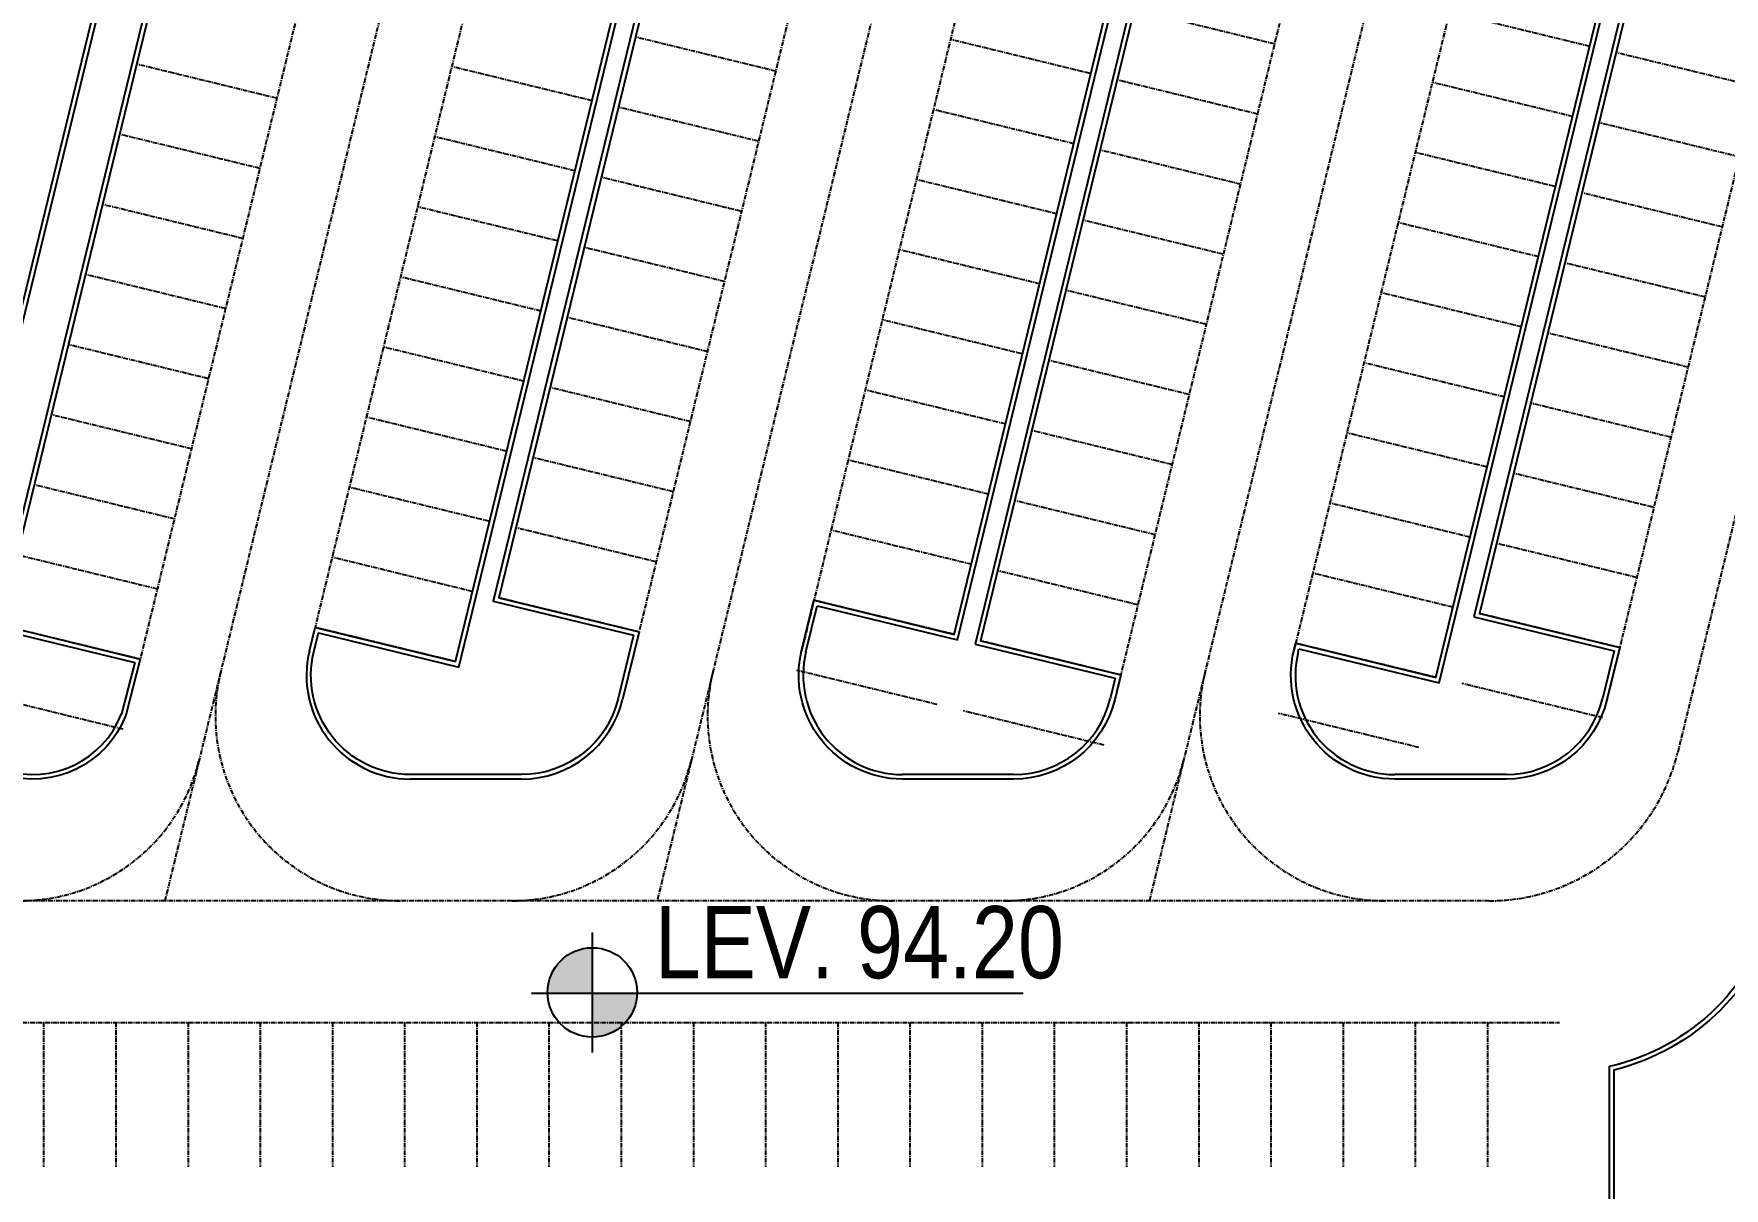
# Model space of a CAD drawing. Header units: feet. Extents: x 50754 to 76410, y 49660 to 67674.
# Drawn here: x 68036 to 70284, y 56151 to 57687 of the extents above; entities that cross this region are included whole.
import ezdxf

# ---------------------------------------------------------------- set-up
doc = ezdxf.new("R2010")
doc.units = ezdxf.units.FT
doc.linetypes.add('Amconstr', pattern=[9999, 9999, 0])
doc.linetypes.add('CENTER', pattern=[2, 1.25, -0.25, 0.25, -0.25])
for name, color, linetype in [('ROAD CL', 251, 'CENTER'), ('roads & footpath', 161, 'Continuous'), ('WALL', 4, 'Continuous'), ('WALL HATCH EXIST', 253, 'Continuous')]:
    doc.layers.add(name, color=color, linetype=linetype)
doc.styles.add('ARC_IMP 001 1_1', font='ARIALN.TTF', dxfattribs={"height": 0.078125})

# ---------------------------------------------------------------- blocks, each defined once
blk = doc.blocks.new('*U9')
at = {"layer": 'ROAD CL', "ltscale": 5}
blk.add_line((96, 0), (96, 192), dxfattribs=at)
blk = doc.blocks.new('*U10')
at = {"layer": 'WALL', "color": 0, "linetype": 'ByBlock', "lineweight": -2, "transparency": 16777216, "rotation": 180}
for p in [(68144.8, 56371.1), (68240.8, 56371.1), (68336.8, 56371.1), (68432.8, 56371.1), (68528.8, 56371.1), (68624.8, 56371.1), (68720.8, 56371.1), (68816.8, 56371.1), (68912.8, 56371.1), (69008.8, 56371.1), (69104.8, 56371.1), (69200.8, 56371.1), (69296.8, 56371.1), (69392.8, 56371.1), (69488.8, 56371.1), (69584.8, 56371.1), (69680.8, 56371.1), (69776.8, 56371.1), (69872.8, 56371.1), (69968.8, 56371.1), (70064.8, 56371.1)]:
    blk.add_blockref('*U9', p, dxfattribs=at)

msp = doc.modelspace()

# ---------------------------------------------------------------- hatches: boundary and pattern name
at = {"layer": 'WALL HATCH EXIST', "linetype": 'ByBlock'}
h = msp.add_hatch(color=253, dxfattribs=at)
h.dxf.hatch_style = 1
h.paths.add_polyline_path([(68778.46201, 56410.40942), (68778.46201, 56470.76256, 0.4142135624), (68718.95883, 56411.25938, 0.0035712008), (68718.9649, 56410.40942)])
h.paths.add_polyline_path([(68837.95912, 56410.40942), (68778.46201, 56410.40942), (68778.46201, 56351.7562, 0.4100358202)])

# ---------------------------------------------------------------- linework, layer by layer
at = {"color": 253, "linetype": 'Continuous', "lineweight": 9}
for points in [[(68778.46201, 56491.1555), (68778.46201, 56331.36327), (68778.46201, 56331.36327)], [(68697.71593, 56410.40942), (69351.53285, 56410.40942), (69351.53285, 56410.40942)]]:
    msp.add_lwpolyline(points, dxfattribs=at)
at = {"layer": 'ROAD CL', "color": 253, "ltscale": 5}
for p, q in [((70930.64303, 59641.68404), (70221.75507, 56730.09322)), ((69685.61624, 57673.09899), (69499.06586, 57718.51874)), ((70104.74569, 57669.85722), (69918.1953, 57715.27697)), ((69022.24701, 57637.00184), (68835.69665, 57682.4217)), ((69441.37778, 57633.75975), (69254.8274, 57679.1795)), ((70326.3414, 57616.19698), (70139.79101, 57661.61673)), ((68358.88219, 57600.90362), (68172.3318, 57646.32337)), ((68778.01164, 57597.66185), (68591.46125, 57643.0816)), ((69662.90637, 57579.8238), (69476.35598, 57625.24355)), ((70082.03581, 57576.58203), (69895.48543, 57622.00177)), ((68999.53709, 57543.72666), (68812.98673, 57589.14652)), ((69418.66791, 57540.48455), (69232.11753, 57585.9043)), ((68336.17232, 57507.62843), (68149.62193, 57553.04818)), ((68755.30176, 57504.38666), (68568.75138, 57549.8064)), ((70303.63152, 57522.92179), (70117.08114, 57568.34154)), ((69640.19649, 57486.5486), (69453.64611, 57531.96835)), ((70059.32594, 57483.30683), (69872.77555, 57528.72658)), ((68976.82716, 57450.45148), (68790.2768, 57495.87134)), ((69395.95804, 57447.20936), (69209.40765, 57492.62911)), ((68313.46244, 57414.35323), (68126.91206, 57459.77298)), ((70280.92165, 57429.6466), (70094.37126, 57475.06634)), ((68732.59189, 57411.11146), (68546.0415, 57456.53121)), ((69617.48662, 57393.27341), (69430.93623, 57438.69316)), ((70036.61606, 57390.03164), (69850.06568, 57435.45139)), ((68954.11723, 57357.1763), (68767.56687, 57402.59616)), ((69373.24816, 57353.93417), (69186.69778, 57399.35392)), ((70258.21178, 57336.3714), (70071.66139, 57381.79115)), ((68290.75257, 57321.07804), (68104.20218, 57366.49779)), ((68709.88201, 57317.83627), (68523.33163, 57363.25602)), ((69594.77675, 57299.99822), (69408.22636, 57345.41797)), ((70013.90619, 57296.75645), (69827.3558, 57342.1762)), ((68931.4073, 57263.90112), (68744.85694, 57309.32098)), ((69350.53829, 57260.65898), (69163.9879, 57306.07872)), ((70235.5019, 57243.09621), (70048.95152, 57288.51596)), ((68268.0427, 57227.80285), (68081.49231, 57273.2226)), ((68687.17214, 57224.56108), (68500.62175, 57269.98083)), ((69572.06687, 57206.72303), (69385.51649, 57252.14277)), ((69991.19632, 57203.48125), (69804.64593, 57248.901)), ((68908.69738, 57170.62594), (68722.14702, 57216.0458)), ((69327.82842, 57167.38378), (69141.27803, 57212.80353)), ((70212.79203, 57149.82102), (70026.24164, 57195.24077)), ((68245.33282, 57134.52766), (68058.78244, 57179.9474)), ((68664.46227, 57131.28588), (68477.91188, 57176.70563)), ((69549.357, 57113.44783), (69362.80661, 57158.86758)), ((69968.48644, 57110.20606), (69781.93606, 57155.62581)), ((68885.98745, 57077.35076), (68699.43709, 57122.77062)), ((69305.11854, 57074.10859), (69118.56816, 57119.52834)), ((70190.08216, 57056.54582), (70003.53177, 57101.96557)), ((68222.62295, 57041.25246), (68036.07256, 57086.67221)), ((68641.75239, 57038.01069), (68455.20201, 57083.43044)), ((69526.64713, 57020.17264), (69340.09674, 57065.59239)), ((69945.77657, 57016.93087), (69759.22618, 57062.35062)), ((68863.27752, 56984.07558), (68676.72716, 57029.49544)), ((69282.40867, 56980.8334), (69095.85828, 57026.25314)), ((70167.37228, 56963.27063), (69980.8219, 57008.69038)), ((68199.91307, 56947.97727), (68013.36269, 56993.39702)), ((68619.04252, 56944.7355), (68432.49213, 56990.15525)), ((69503.93725, 56926.89745), (69317.38687, 56972.31719)), ((69923.0667, 56923.65568), (69736.51631, 56969.07542)), ((68840.5676, 56890.8004), (68654.01724, 56936.22026)), ((69259.69879, 56887.5582), (69073.14841, 56932.97795)), ((68177.2032, 56854.70208), (67990.65281, 56900.12182)), ((68596.33264, 56851.46031), (68409.78226, 56896.88005)), ((70144.66241, 56869.99544), (69958.11202, 56915.41519)), ((69481.22738, 56833.62225), (69294.67699, 56879.042)), ((69900.35682, 56830.38048), (69713.80644, 56875.80023)), ((69236.98892, 56794.28301), (69050.43853, 56839.70276)), ((68154.49333, 56761.42688), (67967.94294, 56806.84663)), ((70121.95253, 56776.72025), (69935.40215, 56822.13999)), ((69458.5175, 56740.34706), (69271.96712, 56785.76681)), ((69877.64695, 56737.10529), (69691.09656, 56782.52504)), ((69971.07795, 56533.12584), (66973.11895, 56533.12584)), ((67760.79128, 56371.12584), (70064.79128, 56371.12584))]:
    msp.add_line(p, q, dxfattribs=at)
for points in [[(69110.41647, 60231.10339), (68210.06343, 56533.12584)], [(69756.02969, 60194.28553), (68864.64076, 56533.12584)], [(68972.15106, 60119.74634), (68177.20494, 56854.70165)], [(69181.86144, 60068.00444), (68409.78226, 56896.88005)], [(69590.06407, 59969.15663), (68841.28906, 56893.75601)], [(70346.31103, 59930.19799), (69519.21995, 56533.12584)], [(69799.80784, 59917.55195), (69056.78548, 56865.77128)], [(70208.01047, 59818.70414), (69473.15827, 56800.48039)], [(70417.756, 59767.09903), (69711.36467, 56865.77128)], [(70825.95862, 59668.25123), (70127.73746, 56800.48039)]]:
    msp.add_lwpolyline(points, dxfattribs=at)
at = {"layer": 'ROAD CL', "color": 253, "linetype": 'ByBlock'}
for points in [[(68778.46201, 56491.1555), (68778.46201, 56331.36327)], [(68697.71593, 56410.40942), (69351.53285, 56410.40942)]]:
    msp.add_lwpolyline(points, dxfattribs=at)
msp.add_circle((68778.46201, 56411.25938), 59.50318, dxfattribs=at)
at = {"layer": 'ROAD CL', "color": 253, "ltscale": 5}
for centre, radius, start, end in [((68523.14377, 56779.12584), 246, 166.31633278, 270), ((69177.7211, 56779.12584), 246, 166.31633278, 270), ((69832.30029, 56779.12584), 246, 166.31633278, 270), ((68016.77119, 56779.12584), 246, 270, 346.31633278), ((68671.34852, 56779.12584), 246, 270, 346.31633278), ((69325.92771, 56779.12584), 246, 270, 346.31633278), ((69971.07795, 56791.12584), 258, 270, 346.31637255)]:
    msp.add_arc(centre, radius, start, end, dxfattribs=at)
at = {"layer": 'roads & footpath', "color": 253}
for p, q in [((67912.21069, 56856.93257), (68721.37461, 60180.37094)), ((68781.09761, 60172.03422), (67983.4055, 56895.71107)), ((68596.33211, 56851.4604), (69368.46836, 60022.81687)), ((69403.45715, 60014.3442), (68654.01896, 56936.21972)), ((69264.10913, 56880.30914), (69993.66559, 59876.78197)), ((70016.99146, 59871.13353), (69287.42792, 56874.63167)), ((69904.76715, 56823.13142), (70611.61375, 59726.32906)), ((70634.93961, 59720.68061), (69950.86295, 56911.00485)), ((68654.01896, 56936.21972), (68840.56935, 56890.79997)), ((69062.61519, 56864.35194), (69077.56306, 56925.72783)), ((69077.56306, 56925.72783), (69264.10913, 56880.30914)), ((67983.4055, 56895.71107), (68169.87513, 56850.31098)), ((68402.20716, 56865.76719), (68409.78226, 56896.88005)), ((68409.78226, 56896.88005), (68596.33211, 56851.4604)), ((69950.86295, 56911.00485), (70137.41334, 56865.58511)), ((68840.56935, 56890.79997), (68818.71289, 56801.0272)), ((69287.42792, 56874.63167), (69473.97831, 56829.21192)), ((68169.87513, 56850.31098), (68152.17995, 56781.74922)), ((69717.19437, 56864.35191), (69718.21677, 56868.55116)), ((69718.21677, 56868.55116), (69904.76715, 56823.13142)), ((70137.41334, 56865.58511), (70121.90776, 56801.89976)), ((69473.97831, 56829.21192), (69467.32857, 56801.89976)), ((68684.49785, 56695.12584), (68536.29124, 56695.12584)), ((69339.07518, 56701.12584), (69190.30104, 56701.12584)), ((69993.65437, 56701.12584), (69845.44776, 56701.12584))]:
    msp.add_line(p, q, dxfattribs=at)
msp.add_lwpolyline([(68715.95796, 60183.48682, -1.0323484046), (68972.15106, 60119.74634), (68785.51075, 60164.79669), (67990.65457, 56900.1214), (68177.20494, 56854.70165), (68157.90366, 56779.9169, -0.9384725776), (67906.38099, 56858.35193), (68715.95797, 60183.48684)], format="xyb", dxfattribs=at)
for points in [[(68684.49785, 56701.12584), (68536.29124, 56701.12584, -0.486015714), (68408.0369, 56864.348), (68414.19259, 56889.63099), (68600.74244, 56844.21134), (69375.71919, 60027.23446), (69189.24521, 60072.38984, -0.400148411), (69347.29466, 60164.12018), (69487.20705, 60130.05546, -0.3990283517), (69585.4965, 59976.43609), (69399.04506, 60021.58601), (68646.76989, 56931.80939), (68833.32032, 56886.38963), (68812.88026, 56802.43453, -0.3470392054)], [(69339.07518, 56695.12584), (69190.28825, 56695.12584, -0.4847215006), (69056.78548, 56865.77128), (69073.15314, 56932.9768), (69259.69879, 56887.5582), (69986.41476, 59872.36438), (69799.80784, 59917.55195, -0.4134307181), (69966.66045, 60019.49739), (70106.57282, 59985.43268, -0.4123178224), (70208.01047, 59818.70414), (70021.40355, 59863.89171), (69294.67699, 56879.042), (69481.22738, 56833.62225), (69473.15827, 56800.48039, -0.3458722565)], [(69845.44776, 56695.12584, -0.4860251338), (69711.36467, 56865.77128), (69713.80644, 56875.80023), (69900.35682, 56830.38048), (70604.36291, 59721.91147), (70417.756, 59767.09903, -0.4134307183), (70584.6086, 59869.04447), (70724.52098, 59834.97976, -0.4123178225), (70825.95862, 59668.25123), (70639.35171, 59713.4388), (69958.11202, 56915.41519), (70144.66241, 56869.99544), (70127.73746, 56800.48039, -0.3458722565), (69993.65437, 56695.12584)]]:
    msp.add_lwpolyline(points, format="xyb", close=True, dxfattribs=at)
at = {"layer": 'roads & footpath', "color": 8}
for points in [[(70515.02739, 56514.28519), (70357.6255, 56552.6081), (70352.38979, 56531.10373, -0.2840680743), (70130.79128, 56312.57775), (70130.79128, 56113.12584), (67694.79128, 56113.12584), (67694.79128, 56305.12584), (67091.31947, 56305.12584, 0.2824333094), (66945.08308, 56215.3614, -0.1650982146), (66622.29322, 55899.96708, 0.2886997562), (66529.12001, 55752.04966), (66529.12001, 55468.35852)], [(70513.60802, 56508.45549), (70362.03583, 56545.35904), (70358.21949, 56529.68436, -0.2797863653), (70136.79128, 56307.83417), (70136.79128, 56107.12584), (67688.79128, 56107.12584), (67688.79128, 56299.12584), (67091.31947, 56299.12584, 0.2824333094), (66950.43319, 56212.64547, -0.1650982146), (66624.88444, 55894.55547, 0.2886997562), (66535.12001, 55752.04966), (66535.12001, 55468.35852)], [(70513.60802, 56508.45549), (70362.03583, 56545.35904), (70358.21949, 56529.68436, -0.2797863653), (70136.79128, 56307.83417), (70136.79128, 56107.12584), (67688.79128, 56107.12584), (67688.79128, 56299.12584), (67091.31947, 56299.12584, 0.2824333094), (66950.43319, 56212.64547, -0.1650982146), (66624.88444, 55894.55547, 0.2886997562), (66535.12001, 55752.04966), (66535.12001, 55468.35852)]]:
    msp.add_lwpolyline(points, format="xyb", dxfattribs=at)
at = {"layer": 'roads & footpath', "color": 253}
for centre, radius, start, end in [((68034.63438, 56827.12584), 126, 166.31632322, 338.89170638), ((68536.29124, 56833.12584), 138, 166.31807913, 270), ((69190.87009, 56833.12604), 132.00143, 166.31656444, 269.7529978), ((69845.44776, 56833.12584), 132, 166.31633278, 270), ((68684.49785, 56833.12584), 138, 270, 346.54987652), ((69339.07518, 56833.12584), 132, 270, 346.31633278), ((69993.65437, 56833.12584), 132, 270, 346.31633278)]:
    msp.add_arc(centre, radius, start, end, dxfattribs=at)

# ---------------------------------------------------------------- block references
at = {"layer": 'WALL', "color": 253, "linetype": 'Amconstr', "lineweight": 25}
msp.add_blockref('*U10', (0, 0), dxfattribs=at)

# ---------------------------------------------------------------- texts
at = {"color": 253, "linetype": 'ByBlock', "style": 'ARC_IMP 001 1_1'}
msp.add_text('LEV. 94.20', height=96, dxfattribs=at).set_placement((68861.42032, 56430.09063))

doc.saveas('drawing.dxf')
